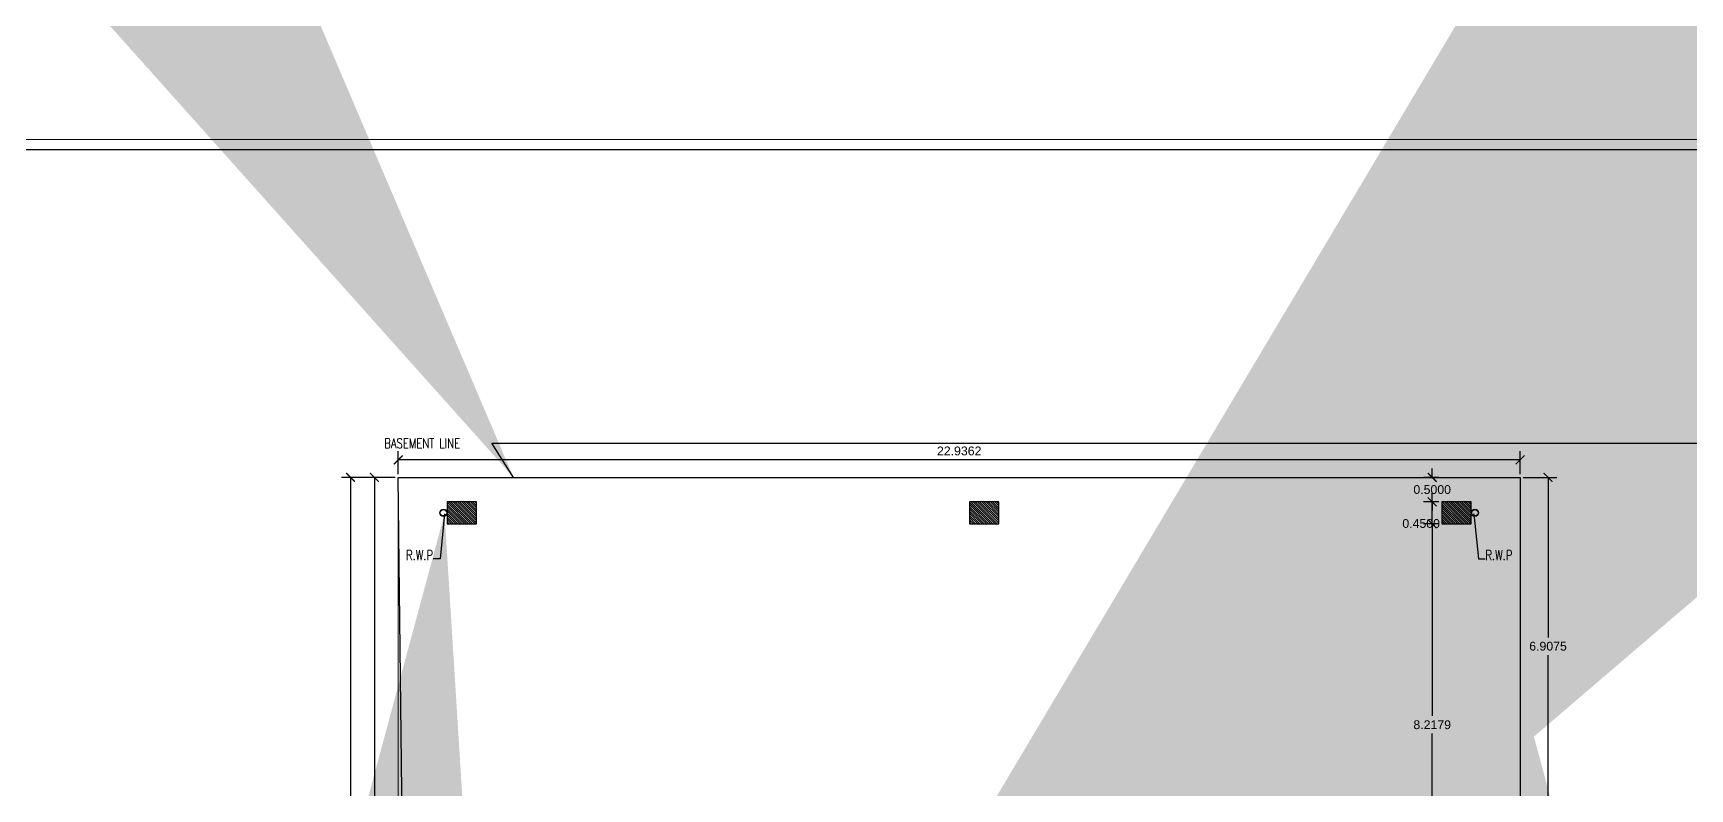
# Model space of a CAD drawing. Header units: metres. Extents: x -1560916 to -1560612, y 43591 to 43809.
# Drawn here: x -1560823.32 to -1560789.45, y 43709.29 to 43724.74 of the extents above; entities that cross this region are included whole.
import ezdxf

# ---------------------------------------------------------------- set-up
doc = ezdxf.new("R2010")
doc.units = ezdxf.units.M
doc.header["$LTSCALE"] = 750
doc.header["$MEASUREMENT"] = 0
doc.header["$PDMODE"] = 35
doc.header["$PDSIZE"] = 50
doc.linetypes.add('HIDDEN', pattern=[0.375, 0.25, -0.125])
doc.layers.get('0').update_dxf_attribs({"lineweight": 5})
doc.layers.get('Defpoints').update_dxf_attribs({"lineweight": 0})
for name, color, linetype, lineweight in [('AR_DIM WRK', 3, 'Continuous', 13), ('column', 242, 'Continuous', 25), ('DIM-1', 8, 'Continuous', 18), ('ED', 30, 'Continuous', 0), ('FURN', 33, 'Continuous', 18), ('HAT', 8, 'Continuous', 5), ('HATCH2', 8, 'Continuous', 5), ('TWO WHEELER', 8, 'Continuous', 13), ('wall', 7, 'Continuous', 30)]:
    doc.layers.add(name, color=color, linetype=linetype, lineweight=lineweight)
doc.layers.add('BLK_1_COVERED_AREA', color=140, linetype='Continuous', plot=False)
doc.layers.add('DIM', color=9, linetype='Continuous')
doc.styles.add('RS1', font='romans.shx', dxfattribs={"width": 0.75})
doc.styles.get("Standard").update_dxf_attribs({"font": 'arial.ttf'})
doc.dimstyles.new('DIM-100', dxfattribs={"dimtxt": 200, "dimasz": 100, "dimexe": 25, "dimexo": 25, "dimgap": 35, "dimtad": 1, "dimdec": 0, "dimrnd": 5, "dimzin": 0, "dimdsep": 46, "dimtxsty": 'RS1', "dimblk": 'ARCHTICK', "dimcen": 100, "dimdle": 25, "dimclrd": 8, "dimclre": 8, "dimclrt": 4, "dimadec": 0, "dimazin": 0, "dimtfac": 0.5, "dimtdec": 0, "dimtmove": 1, "dimatfit": 0, "dimfxl": 75, "dimfrac": 1, "dimtolj": 1, "dimtzin": 0, "dimarcsym": 2})
doc.dimstyles.get("Standard").update_dxf_attribs({"dimtxt": 0.18, "dimasz": 0.18, "dimexe": 0.18, "dimexo": 0.0625, "dimgap": 0.09, "dimtad": 1, "dimtih": 1, "dimtoh": 1, "dimdec": 4, "dimzin": 0, "dimdsep": 46, "dimtxsty": 'Standard', "dimblk": 'ARCHTICK', "dimcen": 0.09, "dimadec": 0, "dimazin": 0, "dimtfac": 1, "dimtdec": 4, "dimtofl": 0, "dimtmove": 0, "dimatfit": 3, "dimldrblk": 'ARCHTICK', "dimfxl": 1, "dimtolj": 1, "dimtzin": 0, "dimarcsym": 0})

# ---------------------------------------------------------------- blocks, each defined once
blk = doc.blocks.new('_ArchTick')
at = {"color": 0, "linetype": 'ByBlock', "const_width": 0.15}
blk.add_lwpolyline([(-0.5, -0.5), (0.5, 0.5)], dxfattribs=at)
blk = doc.blocks.new('A$C1B39315A')
at = {"layer": 'HAT'}
h = blk.add_hatch(dxfattribs=at)
h.set_pattern_fill('ANSI31', color=256, scale=250, style=0)
h.set_pattern_definition([(45, (1235526.34, -160224.39), (-22.0970869, 22.0970869), [])])
h.paths.add_polyline_path([(-450, 0), (0, 0), (0, 600), (-450, 600)])
at = {"layer": 'column'}
blk.add_lwpolyline([(-450, 0), (0, 0), (0, 600), (-450, 600)], close=True, dxfattribs=at)
blk = doc.blocks.new('*D339')
at = {"layer": 'Defpoints', "color": 0, "transparency": 16777216}
for p in [(-1560792.921, 43715.658), (-1560792.351, 43715.658), (-1560792.921, 43708.751)]:
    blk.add_point(p, dxfattribs=at)
at = {"layer": 'ED', "color": 0, "lineweight": -2, "transparency": 16777216}
for p, q in [((-1560792.858, 43715.658), (-1560792.171, 43715.658)), ((-1560792.351, 43715.658), (-1560792.351, 43712.387)), ((-1560792.351, 43708.751), (-1560792.351, 43712.023)), ((-1560792.858, 43708.751), (-1560792.171, 43708.751))]:
    blk.add_line(p, q, dxfattribs=at)
at = {"layer": 'ED', "color": 0, "lineweight": -2, "transparency": 16777216, "xscale": 0.18, "yscale": 0.18, "zscale": 0.18}
for p, rotation in [((-1560792.351, 43715.658), 90), ((-1560792.351, 43708.751), 270)]:
    blk.add_blockref('_ArchTick', p, dxfattribs=dict(at, rotation=rotation))
at = {"layer": 'ED', "color": 0, "transparency": 16777216, "insert": (-1560792.351, 43712.205), "char_height": 0.18, "attachment_point": 5}
blk.add_mtext('\\A1;6.9075', dxfattribs=at)
blk = doc.blocks.new('*D340')
at = {"layer": 'Defpoints', "color": 0, "transparency": 16777216}
for p in [(-1560815.857, 43716.015), (-1560815.857, 43715.658), (-1560792.921, 43715.658)]:
    blk.add_point(p, dxfattribs=at)
at = {"layer": 'ED', "color": 0, "lineweight": -2, "transparency": 16777216}
for p, q in [((-1560815.857, 43715.721), (-1560815.857, 43716.195)), ((-1560792.921, 43716.015), (-1560815.857, 43716.015)), ((-1560792.921, 43715.721), (-1560792.921, 43716.195))]:
    blk.add_line(p, q, dxfattribs=at)
at = {"layer": 'ED', "color": 0, "lineweight": -2, "transparency": 16777216, "xscale": 0.18, "yscale": 0.18, "zscale": 0.18, "rotation": 180}
blk.add_blockref('_ArchTick', (-1560815.857, 43716.015), dxfattribs=at)
at = {"layer": 'ED', "color": 0, "lineweight": -2, "transparency": 16777216, "xscale": 0.18, "yscale": 0.18, "zscale": 0.18}
blk.add_blockref('_ArchTick', (-1560792.921, 43716.015), dxfattribs=at)
at = {"layer": 'ED', "color": 0, "transparency": 16777216, "insert": (-1560804.389, 43716.197), "char_height": 0.18, "attachment_point": 5}
blk.add_mtext('\\A1;22.9362', dxfattribs=at)
blk = doc.blocks.new('*D341')
at = {"layer": 'Defpoints', "color": 0, "transparency": 16777216}
for p in [(-1560815.857, 43715.658), (-1560816.344, 43701.104), (-1560815.627, 43701.104)]:
    blk.add_point(p, dxfattribs=at)
at = {"layer": 'ED', "color": 0, "lineweight": -2, "transparency": 16777216}
for p, q in [((-1560815.919, 43715.658), (-1560816.524, 43715.658)), ((-1560816.344, 43715.658), (-1560816.344, 43708.563)), ((-1560816.344, 43701.104), (-1560816.344, 43708.199)), ((-1560815.689, 43701.104), (-1560816.524, 43701.104))]:
    blk.add_line(p, q, dxfattribs=at)
at = {"layer": 'ED', "color": 0, "lineweight": -2, "transparency": 16777216, "xscale": 0.18, "yscale": 0.18, "zscale": 0.18}
for p, rotation in [((-1560816.344, 43715.658), 90), ((-1560816.344, 43701.104), 270)]:
    blk.add_blockref('_ArchTick', p, dxfattribs=dict(at, rotation=rotation))
at = {"layer": 'ED', "color": 0, "transparency": 16777216, "insert": (-1560816.344, 43708.381), "char_height": 0.18, "attachment_point": 5}
blk.add_mtext('\\A1;14.5545', dxfattribs=at)
blk = doc.blocks.new('*D350')
at = {"layer": 'Defpoints', "color": 0, "transparency": 16777216}
for p in [(-1560816.834, 43715.658), (-1560815.857, 43715.658), (-1560811.627, 43691.813)]:
    blk.add_point(p, dxfattribs=at)
at = {"layer": 'ED', "color": 0, "lineweight": -2, "transparency": 16777216}
for p, q in [((-1560815.919, 43715.658), (-1560817.014, 43715.658)), ((-1560816.834, 43715.658), (-1560816.834, 43703.917)), ((-1560816.834, 43691.813), (-1560816.834, 43703.554)), ((-1560811.689, 43691.813), (-1560817.014, 43691.813))]:
    blk.add_line(p, q, dxfattribs=at)
at = {"layer": 'ED', "color": 0, "lineweight": -2, "transparency": 16777216, "xscale": 0.18, "yscale": 0.18, "zscale": 0.18}
for p, rotation in [((-1560816.834, 43715.658), 90), ((-1560816.834, 43691.813), 270)]:
    blk.add_blockref('_ArchTick', p, dxfattribs=dict(at, rotation=rotation))
at = {"layer": 'ED', "color": 0, "transparency": 16777216, "insert": (-1560816.834, 43703.735), "char_height": 0.18, "attachment_point": 5}
blk.add_mtext('\\A1;23.8458', dxfattribs=at)
blk = doc.blocks.new('*D374')
at = {"layer": 'Defpoints', "color": 0, "transparency": 16777216}
for p in [(-1560794.719, 43714.708), (-1560794.521, 43714.708), (-1560794.521, 43706.49)]:
    blk.add_point(p, dxfattribs=at)
at = {"layer": 'ED', "color": 0, "lineweight": -2, "transparency": 16777216}
for p, q in [((-1560794.583, 43714.708), (-1560794.899, 43714.708)), ((-1560794.719, 43714.708), (-1560794.719, 43710.781)), ((-1560794.719, 43706.49), (-1560794.719, 43710.418)), ((-1560794.583, 43706.49), (-1560794.899, 43706.49))]:
    blk.add_line(p, q, dxfattribs=at)
at = {"layer": 'ED', "color": 0, "lineweight": -2, "transparency": 16777216, "xscale": 0.18, "yscale": 0.18, "zscale": 0.18}
for p, rotation in [((-1560794.719, 43714.708), 90), ((-1560794.719, 43706.49), 270)]:
    blk.add_blockref('_ArchTick', p, dxfattribs=dict(at, rotation=rotation))
at = {"layer": 'ED', "color": 0, "transparency": 16777216, "insert": (-1560794.719, 43710.599), "char_height": 0.18, "attachment_point": 5}
blk.add_mtext('\\A1;8.2179', dxfattribs=at)
blk = doc.blocks.new('*D375')
at = {"layer": 'Defpoints', "color": 0, "transparency": 16777216}
for p in [(-1560794.719, 43715.158), (-1560794.521, 43715.158), (-1560794.521, 43714.708)]:
    blk.add_point(p, dxfattribs=at)
at = {"layer": 'ED', "color": 0, "lineweight": -2, "transparency": 16777216}
for p, q in [((-1560794.719, 43715.158), (-1560794.719, 43715.338)), ((-1560794.583, 43715.158), (-1560794.899, 43715.158)), ((-1560794.719, 43714.708), (-1560794.719, 43715.158)), ((-1560794.583, 43714.708), (-1560794.899, 43714.708)), ((-1560794.719, 43714.708), (-1560794.719, 43714.528))]:
    blk.add_line(p, q, dxfattribs=at)
at = {"layer": 'ED', "color": 0, "lineweight": -2, "transparency": 16777216, "xscale": 0.18, "yscale": 0.18, "zscale": 0.18}
for p, rotation in [((-1560794.719, 43715.158), 270), ((-1560794.719, 43714.708), 90)]:
    blk.add_blockref('_ArchTick', p, dxfattribs=dict(at, rotation=rotation))
at = {"layer": 'ED', "color": 0, "transparency": 16777216, "insert": (-1560794.945, 43714.714), "char_height": 0.18, "attachment_point": 5}
blk.add_mtext('\\A1;0.4500', dxfattribs=at)
blk = doc.blocks.new('*D376')
at = {"layer": 'Defpoints', "color": 0, "transparency": 16777216}
for p in [(-1560794.719, 43715.658), (-1560794.521, 43715.658), (-1560794.521, 43715.158)]:
    blk.add_point(p, dxfattribs=at)
at = {"layer": 'ED', "color": 0, "lineweight": -2, "transparency": 16777216}
for p, q in [((-1560794.583, 43715.658), (-1560794.899, 43715.658)), ((-1560794.719, 43715.658), (-1560794.719, 43715.838)), ((-1560794.583, 43715.158), (-1560794.899, 43715.158)), ((-1560794.719, 43715.158), (-1560794.719, 43714.978))]:
    blk.add_line(p, q, dxfattribs=at)
at = {"layer": 'ED', "color": 0, "lineweight": -2, "transparency": 16777216, "xscale": 0.18, "yscale": 0.18, "zscale": 0.18}
for p, rotation in [((-1560794.719, 43715.658), 270), ((-1560794.719, 43715.158), 90)]:
    blk.add_blockref('_ArchTick', p, dxfattribs=dict(at, rotation=rotation))
at = {"layer": 'ED', "color": 0, "transparency": 16777216, "insert": (-1560794.719, 43715.408), "char_height": 0.18, "attachment_point": 5}
blk.add_mtext('\\A1;0.5000', dxfattribs=at)

msp = doc.modelspace()

# ---------------------------------------------------------------- linework, layer by layer
at = {"layer": 'BLK_1_COVERED_AREA'}
msp.add_lwpolyline([(-1560815.85675, 43715.65838), (-1560792.92051, 43715.65838), (-1560792.92051, 43695.81258, -0.20569461), (-1560794.16675, 43692.9114), (-1560794.16675, 43691.81258), (-1560811.62675, 43691.81258, -0.41421342), (-1560815.62675, 43695.81258)], format="xyb", close=True, dxfattribs=at)
at = {"layer": 'DIM', "linetype": 'Continuous'}
for centre, radius in [((-1560814.93175, 43714.93338), 0.075), ((-1560814.93175, 43714.93338), 0.06492), ((-1560793.84551, 43714.93338), 0.075), ((-1560793.84551, 43714.93338), 0.06492)]:
    msp.add_circle(centre, radius, dxfattribs=at)
at = {"layer": 'DIM-1', "color": 6, "linetype": 'Continuous'}
msp.add_lwpolyline([(-1560856.95623, 43638.46354), (-1560856.95623, 43722.56354), (-1560741.05623, 43722.56354), (-1560741.05623, 43638.46354), (-1560856.95623, 43638.46354)], close=True, dxfattribs=at)
at = {"layer": 'FURN', "linetype": 'HIDDEN'}
for p, q in [((-1560815.85675, 43691.08258), (-1560815.85675, 43715.65838)), ((-1560815.85675, 43715.65838), (-1560792.92051, 43715.65838)), ((-1560792.92051, 43691.08258), (-1560792.92051, 43715.65838))]:
    msp.add_line(p, q, dxfattribs=at)
at = {"layer": 'wall'}
msp.add_lwpolyline([(-1560856.75623, 43638.66354), (-1560856.75623, 43722.36354), (-1560741.25623, 43722.36354), (-1560741.25623, 43638.66354)], close=True, dxfattribs=at)

# ---------------------------------------------------------------- block references
at = {"layer": 'column', "xscale": 0.001, "yscale": 0.001, "zscale": 0.001}
for p, rotation in [((-1560814.25675, 43715.15838), 90), ((-1560804.18009, 43714.70838), 270), ((-1560794.52051, 43714.70838), 270)]:
    msp.add_blockref('A$C1B39315A', p, dxfattribs=dict(at, rotation=rotation))

# ---------------------------------------------------------------- texts
at = {"layer": 'HATCH2', "color": 4, "insert": (-1560814.59269, 43716.45449), "char_height": 0.2, "width": 1.7752313, "attachment_point": 3, "style": 'RS1'}
msp.add_mtext('\\A1;BASEMENT LINE    ', dxfattribs=at)
at = {"layer": 'TWO WHEELER', "color": 4, "char_height": 0.2, "width": 1.283, "style": 'RS1'}
for insert, attachment_point in [((-1560815.69822, 43714.16715), 1), ((-1560793.07905, 43714.16715), 3)]:
    msp.add_mtext('\\A1;R.W.P', dxfattribs=dict(at, insert=insert, attachment_point=attachment_point))

# ---------------------------------------------------------------- dimensions: what is measured, and where the dimension line sits
at = {"layer": 'ED'}
dim = msp.add_linear_dim(base=(-1560815.85675, 43716.01487), p1=(-1560792.92051, 43715.65838), p2=(-1560815.85675, 43715.65838), dimstyle='Standard', override={"dimtmove": 1, "dimfxl": 5}, dxfattribs=at)
dim.commit()
dim.dimension.update_dxf_attribs({"geometry": '*D340', "text_midpoint": (-1560804.38863, 43716.19684)})
for base, p1, p2, picture, middle in [((-1560816.83399, 43715.65838), (-1560811.62675, 43691.81258), (-1560815.85675, 43715.65838), '*D350', (-1560816.83399, 43703.73548)), ((-1560816.343851, 43701.103833), (-1560815.856753, 43715.658381), (-1560815.626753, 43701.103833), '*D341', (-1560816.343851, 43708.381107)), ((-1560794.71896, 43715.65838), (-1560794.52051, 43715.15838), (-1560794.52051, 43715.65838), '*D376', (-1560794.71896, 43715.40838)), ((-1560792.351445, 43715.658381), (-1560792.920513, 43708.750926), (-1560792.920513, 43715.658381), '*D339', (-1560792.351445, 43712.204653)), ((-1560794.71896, 43714.70838), (-1560794.52051, 43706.49048), (-1560794.52051, 43714.70838), '*D374', (-1560794.71896, 43710.59943))]:
    dim = msp.add_linear_dim(base=base, p1=p1, p2=p2, angle=90, dimstyle='Standard', override={"dimtmove": 1, "dimfxl": 5}, dxfattribs=at)
    dim.commit()
    dim.dimension.update_dxf_attribs({"geometry": picture, "text_midpoint": middle})
dim = msp.add_linear_dim(base=(-1560794.71896, 43715.15838), p1=(-1560794.52051, 43714.70838), p2=(-1560794.52051, 43715.15838), angle=90, dimstyle='Standard', override={"dimtmove": 1, "dimfxl": 5}, dxfattribs=at)
dim.commit()
dim.dimension.update_dxf_attribs({"geometry": '*D375', "text_midpoint": (-1560794.94534, 43714.71426), "dimtype": 160})

# ---------------------------------------------------------------- leaders
at = {"layer": 'AR_DIM WRK', "annotation_type": 0, "has_hookline": 1, "hookline_direction": 1}
for points, text_width in [([(-1560813.55273, 43692.45799), (-1560813.12632, 43692.96428), (-1560847.77105, 43692.96428)], 1.04286), ([(-1560793.05622, 43703.6353), (-1560827.09717, 43703.6353)], 1.61429), ([(-1560815.52481, 43698.55192), (-1560849.97677, 43698.55192)], 1.61429)]:
    msp.add_leader(points, dimstyle='DIM-100', override={"dimgap": 35, "dimtad": 0}, dxfattribs=dict(at, text_width=text_width))
at = {"layer": 'AR_DIM WRK'}
for points in [[(-1560814.91006, 43714.91278), (-1560815.00283, 43713.99092), (-1560815.14447, 43713.99092)], [(-1560793.8672, 43714.91278), (-1560793.77444, 43713.99092), (-1560793.63279, 43713.99092)]]:
    msp.add_leader(points, dimstyle='DIM-100', override={"dimgap": 35, "dimtad": 0}, dxfattribs=at)
at = {"layer": 'HATCH2', "annotation_type": 0, "has_hookline": 1, "hookline_direction": 1, "text_width": 1.71429}
msp.add_leader([(-1560813.50198, 43715.65838), (-1560813.94459, 43716.35449), (-1560779.59269, 43716.35449)], dimstyle='DIM-100', override={"dimgap": 35, "dimtad": 0}, dxfattribs=at)

doc.saveas('drawing.dxf')
